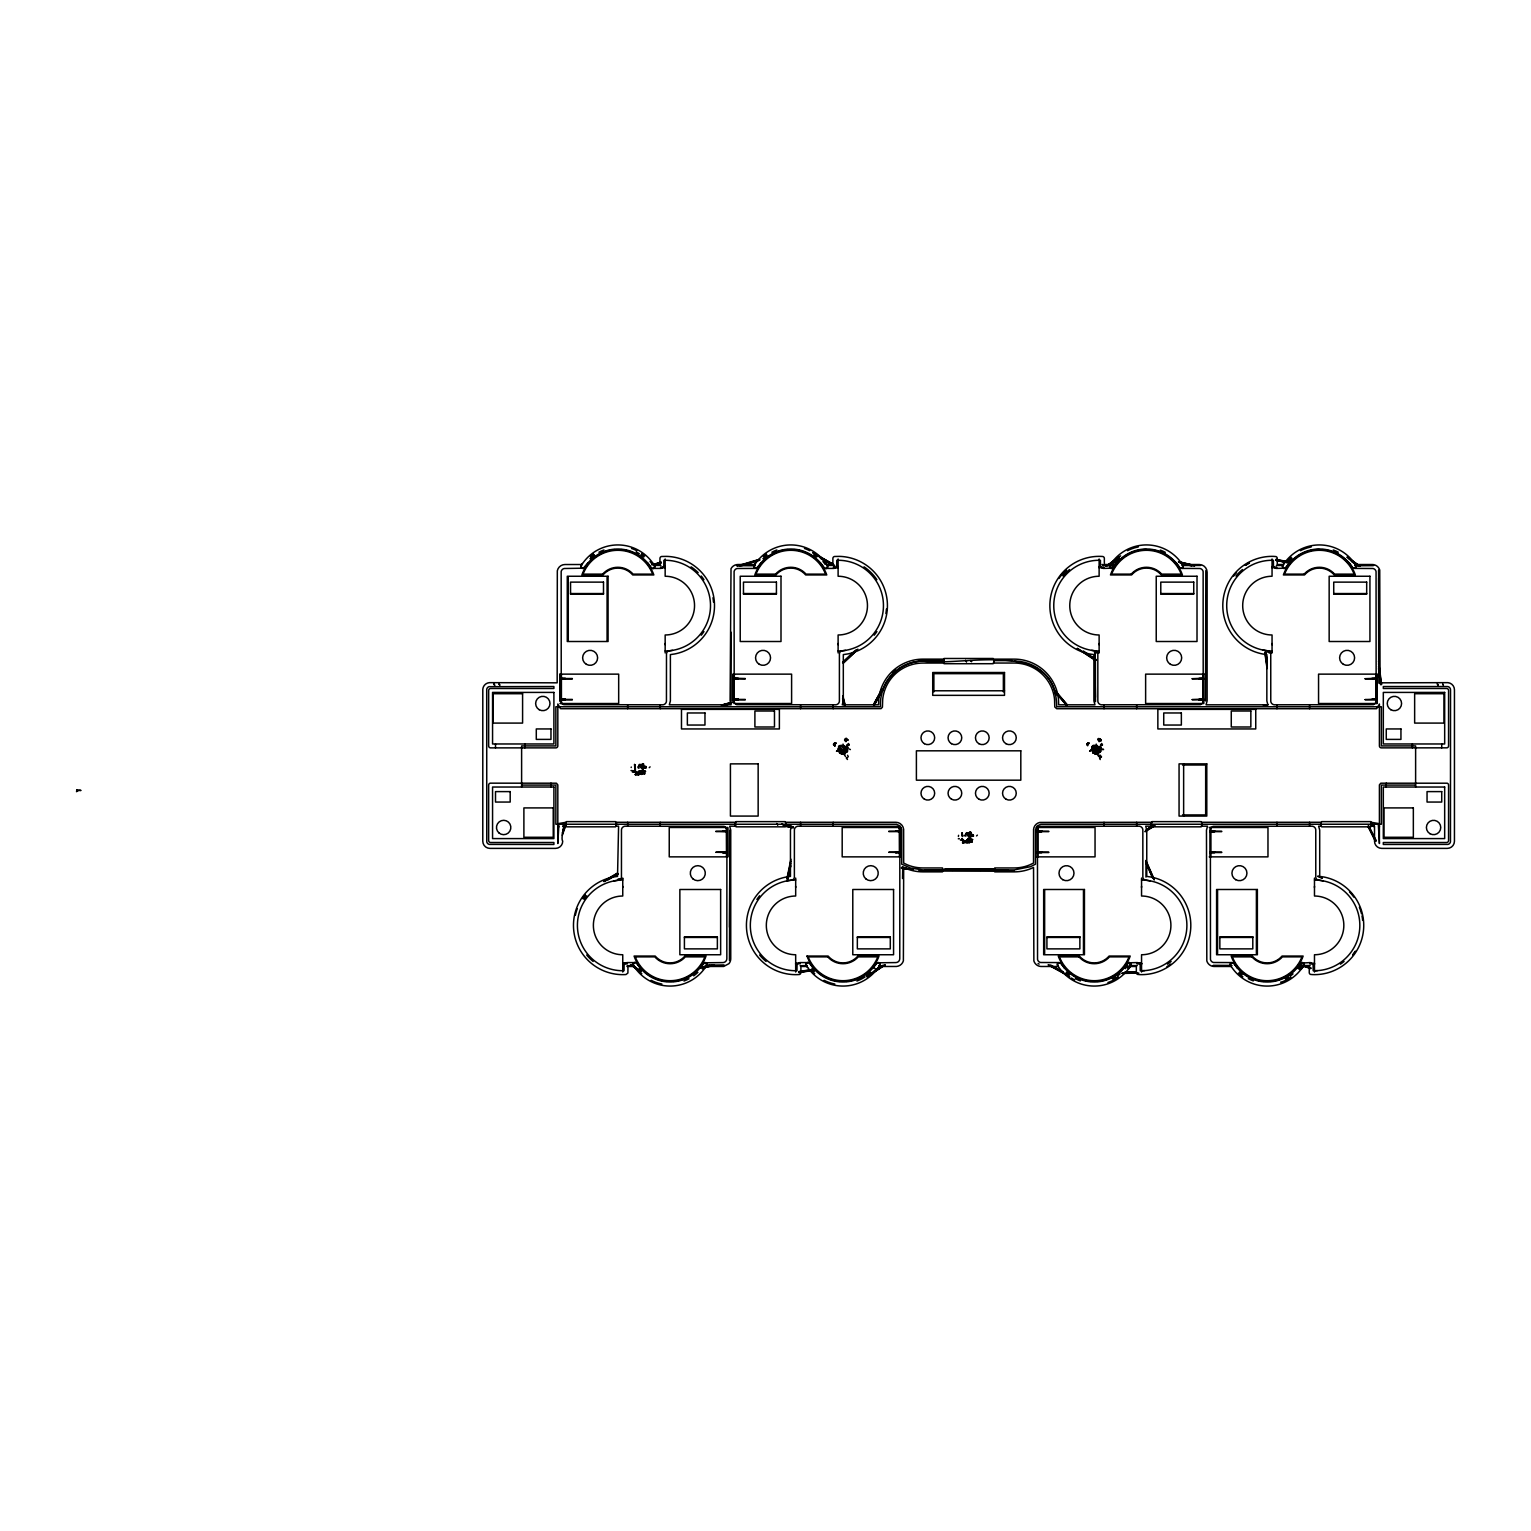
<?xml version="1.0" encoding="UTF-8"?>
<svg xmlns="http://www.w3.org/2000/svg" width="1531" height="1531" viewBox="0 0 1531 1531"><rect width="100%" height="100%" fill="white"/><g stroke="black" fill="none" stroke-linecap="round" stroke-linejoin="round"><path stroke-width="1.5" d="M641.011 767.548L643.058 767.586L643.231 765.94M729.521 927.25L729.943 830.051L729.445 960.435M731.053 632.207L731.129 700.949M833.534 744.085L836.041 743.3L833.706 744.908M840.73 746.65C837.821 744.564 845.782 745.138 846.72 748.831M846.184 739.052C844.921 737.062 849.093 742.133 847.676 739.798M1094.301 745.482L1095.737 745.712L1093.077 745.463L1093.096 746.477L1096.005 745.559L1094.608 745.674M1100.808 741.081L1101.095 740.066M641.719 765.768C643.116 761.96 642.369 769.5 643.116 763.625M970.424 831.869C966.329 837.629 971.534 834.07 969.735 832.099M1094.531 752.276C1097.153 756.716 1089.44 749.712 1091.852 748.716M634.714 772.102C632.284 770.782 633.834 772.677 634.312 770.897M644.36 766.782L641.967 765.711L642.14 764.333M842.548 752.18L841.954 749.884M970.979 832.252C972.07 837.935 968.396 833.342 971.324 833.4M1096.292 754.4L1096.407 753.233M846.662 740.468L847.887 739.779M1086.933 744.372C1091.986 740.468 1084.082 746.975 1087.948 742.975M1101.076 739.779L1099.87 740.468M635.25 774.629L639.078 774.303M840.997 750.267L839.62 752.812L839.466 748.525M963.267 842.643L967.879 842.414L969.046 839.887L968.721 841.495M1094.34 751.051L1094.148 750.018M833.936 744.755C834.414 743.492 836.366 741.636 833.917 745.042M1087.106 745.176L1087.89 744.985M1088.713 742.86L1086.876 744.143M1096.598 748.755L1100.081 749.329M738.248 678.271L733.54 678.233L738.191 679.19M738.229 699.112L733.54 699.112L738.191 700.069M841.725 750.075C840.289 753.577 841.725 745.999 841.438 750.305M900.247 831.888L895.597 831.046M895.654 852.69L900.247 851.81L895.597 851.925M960.262 839.83L961.085 840.366M1094.359 753.386L1095.067 754.056M639.805 773.136L635.48 771.835L635.154 764.792M840.844 745.693C838.873 746.764 837.955 749.75 839.734 745.52M845.476 751.874L845.935 751.568M1094.014 747.76C1090.971 750.496 1091.297 746.42 1093.67 746.707M971.573 836.366L971.496 834.873M642.676 766.132L643.154 765.844M644.187 768.332C643.747 765.213 644.494 769.921 645.259 766.993M646.273 766.801L644.953 766.744M972.453 834.51C974.596 835.62 970.865 837.821 971.994 834.797M642.58 767.777C645.106 766.572 641.298 764.486 643.384 764.524M645.259 768.275C646.063 765.213 644.8 769.404 646.005 766.457M902.544 878.545L902.792 866.757M971.917 836.309L973.352 834.739M634.867 770.265L634.58 764.409M641.91 764.467C640.953 765.27 638.121 765.806 641.776 764.754M842.394 753.75C838.816 750.458 843.332 755.874 842.701 753.405M962.291 836.385L962.31 832.749M970.29 832.998C968.759 834.969 966.731 830.682 965.602 834.969M1094.512 750.956C1091.526 753.75 1097.268 754.324 1094.933 750.075M638.944 768.16L639.231 767.797M643.805 771.739C646.101 768.792 642.637 776.906 644.417 770.878M845.342 753.845L843.198 753.233M968.3 836.041C968.874 829.477 974.099 835.294 968.319 835.792M644.092 772.122L644.398 774.035L643.384 770.859M841.706 753.482C840.844 755.95 840.041 747.319 840.653 752.008M847.045 750.649L844.404 746.152L846.509 747.281M1099.794 749.329C1091.852 741.31 1105.286 751.051 1095.564 746.65M842.892 753.156L842.261 751.319M844.098 751.223L845.016 753.08L844.346 751.491M962.521 836.347L962.1 833.055M971.094 833.438L969.965 833.955L970.807 833.036M971.152 832.902L970.176 834.165L968.932 832.577M1097.918 753.195L1096.598 749.96M645.546 771.299L643.709 772.026L644.226 771.069M847.217 748.295L847.772 746.937M970.711 838.854C971.553 846.299 971.917 834.835 972.089 842.05C969.755 836.194 972.893 846.031 964.281 841.285M1100.425 748.295L1100.98 746.937M839.16 746.248L838.548 748.161L839.715 746.65M1087.163 743.951L1089.23 743.3L1088.292 743.741M1092.904 746.209L1091.89 748.238M1092.617 745.941L1092.12 747.779L1092.349 746.248M847.083 740.066L846.471 739.033M1094.225 749.769C1095.143 747.032 1095.277 753.635 1098.55 753.845M1099.392 739.052C1100.138 739.473 1101.095 739.32 1099.469 740.296M841.017 751.013L840.481 750.171L842.05 752.276M1094.837 750.898L1093.612 751.53L1093.23 750.037M643.403 770.591C640.532 778.801 643.326 770.284 643.326 772.887M644.723 773.94L643.709 772.485L644.283 773.959M840.806 747.76L838.682 748.353L839.352 749.558M1093 748.468L1093.077 750.324M642.369 767.816L643.594 765.596M644.704 766.342C644.111 767.299 646.178 767.739 645.278 767.873M847.619 751.3L847.428 746.879L847.81 748.716M973.448 836.156L969.085 833.017M642.312 764.486C639.48 767.988 642.159 765.117 639.059 766.151M643.671 763.988L643.231 765.309M968.396 834.433L967.611 832.711L969.659 834.854M638.216 767.471L638.102 767.873M643.364 773.48L644.532 773.021M837.955 748.41L839.581 752.946M965.506 836.098L966.004 836.041M970.29 842.184L970.826 840.921M966.386 842.548L963.65 841.706M641.661 774.342L645.489 771.337L643.843 771.471M644.666 767.031L645.565 766.323M843.198 753.616L842.509 749.807M1093.517 753.003L1093.191 752.908M1099.162 566.527L1099.086 567.714L1103.755 567.216M1099.086 644.704L1099.162 643.537M1136.921 963.784L1141.571 963.286L1141.514 964.473M1141.514 887.463L1141.571 886.296M1272.089 566.527L1272.031 567.714L1276.682 567.216M1272.031 644.704L1272.089 643.537M1309.847 963.784L1314.497 963.401L1314.44 964.473M1314.44 887.463L1314.517 886.296M833.457 744.659L835.505 742.86M1099.832 752.391L1101 750.802L1100.272 747.013M644.551 773.729L643.862 772.734L644.36 773.997M753.845 566.738L754.668 564.518L753.845 566.738L756.027 568.594L759.223 565.341A38.658 38.658 0 0 1 820.31 562.719L823.716 567.102A3.273 3.273 0 0 0 826.434 568.422L833.763 568.422A3.253 3.253 0 0 0 836.711 565.896L836.787 560.289A45.337 45.337 0 0 1 883.444 604.956A45.337 45.337 0 0 1 838.108 650.962M971.496 841.725L970.443 838.969M845.935 752.295L846.624 751.377M1101.248 748.621L1100.636 746.879L1100.387 747.932M1099.813 751.377L1099.66 751.702M639.25 764.945L642.082 764.907L642.58 766.093M843.275 752.161L843.658 752.908M633.375 772.122L633.585 770.82L634.619 771.739M639.269 772.141L640.226 770.782M968.109 838.701L967.305 840.021L968.338 838.165M1092.502 747.932L1091.947 746.803L1093.038 747.09M1093.555 745.501L1093.593 746.956M971.687 842.261C970.214 840.347 974.692 838.72 970.769 839.581M846.26 740.296L844.844 738.975L847.102 739.913M1098.703 739.243L1099.698 739.779M643.498 765.806L642.006 767.663L640.417 764.83M643.824 766.132L644.876 767.375M840.94 752.927L841.82 753.864L840.825 753.348M969.41 835.677L971.152 834.931L969.027 835.467M973.065 834.739L970.577 834.414L972.797 834.988M969.544 833.897L969.621 832.462M1093.555 752.659L1093.574 750.822L1094.167 752.984M641.183 765.577L639.192 765.978M966.061 834.108L967.841 833.802L966.807 834.778M970.673 833.61L969.621 832.73M842.586 746.267L844.882 746.343L846.279 748.64L844.519 746.554L842.911 747.281L844.71 746.956M634.848 772.16C638.14 777.346 642.599 772.313 642.809 770.284M841.973 746.975C845.361 744.2 837.668 746.592 839.792 748.468M972.759 835.103L972.223 836.328L973.582 835.773M631.002 770.552L632.494 770.686L632.38 772.064M633.298 771.165L633.738 771.873M834.108 744.372L833.993 743.53M971.573 839.447L971.209 840.481L972.797 839.562M1097.65 753.367C1095.086 750.401 1099.507 755.261 1096.732 753.501M968.855 832.826L969.046 833.744M640.302 770.935L639.958 771.968M965.276 841.227L966.386 841.686L961.545 839.83M837.706 750.267L836.481 751.281L838.318 750.305M1092.522 746.209L1092.33 748.659M839.849 747.09L838.663 746.898L839.62 746.19L839.332 747.97M846.088 738.172L846.949 738.861M1092.828 748.41L1091.89 746.592L1092.101 748.391M1230.388 963.65L1233.565 962.808L1235.594 965.659A38.658 38.658 0 0 0 1300.202 963.42A2.124 2.124 0 0 1 1304.048 965.085L1303.283 966.482L1303.723 963.305L1301.541 962.808L1296.776 968.453M839.543 745.788L840.615 746.324M1092.847 745.654L1093.938 746.65M1415.62 787.03L1415.62 745.922L1381.364 745.922L1381.364 706.767L1056.715 706.767C1056.16 637.662 963.516 666.923 922.925 661.086C899.003 661.296 878.851 682.788 880.516 706.767L555.868 706.767L555.868 745.922L521.612 745.922L521.612 787.03M971.63 841.973L971.343 840.634L970.52 841.323M643.077 765.117L642.35 763.95L642.848 764.964M971.974 836.079L971.573 835.103M642.522 770.935L642.235 770.17M1095.086 752.372L1095.584 753.75M645.967 768.026L645.029 767.93M847.275 751.798L846.031 750.783M1100.521 751.778L1100.617 751.396M1280.739 982.213L1280.72 982.385A41.375 41.375 0 0 0 1290.901 977.218M839.83 749.788L839.983 751.338M843.83 753.214L843.37 750.726M969.621 833.591L970.118 834.299M640.991 766.667L639.422 765.596L640.417 764.352M1098.052 738.975L1100.004 739.798M839.313 746.209L838.911 748.965L838.72 747.53M847.045 751.185L846.586 752.391M1092.464 747.032L1091.909 748.142L1093.096 747.664M847.198 744.774L848.997 744.277L847.141 745.195M966.52 834.299C966.195 831.544 969.716 834.72 968.109 833.208M1101.65 743.454L1100.368 745.367M845.992 752.582L846.854 751.415M844.002 748.315L845.074 747.76M1097.21 748.315L1099.258 748.468L1098.684 747.262M639.346 764.352L640.857 765.902L640.857 764.735M968.511 834.682C964.702 830.395 968.606 837.495 967.975 833.266M1094.531 749.826L1094.952 748.64M640.226 765.156L641.451 765.366M968.262 834.854L967.343 833.075L966.157 833.668M1099.201 756.027L1099.947 757.826L1101 757.309M834.931 742.975L835.983 743.243L834.299 743.243M631.174 767.49L631.27 767.05M958.578 835.314L958.387 836.462M967.917 834.529L966.654 832.615L966.252 833.515M1200.61 565.456L1181.855 565.513M638.389 774.246L635.193 774.571L637.7 773.959M641.642 767.816L643.058 766.055M962.521 840.251C961.774 841.878 966.75 842.567 962.559 842.892M1098.493 753.29L1097.172 752.735M966.578 840.404L967.86 839.103M642.369 770.897L642.408 770.093M833.61 744.353L835.773 743.09M971.266 835.275L972.013 835.945M640.991 767.777C642.637 766.055 637.298 766.457 640.092 765.653M962.253 840.538L968.893 842.548L971.821 841.208M1087.527 744.085L1086.991 744.123M968.932 841.189L968.645 842.165L970.367 841.973M786.877 878.832L790.934 859.197M787.145 878.985L790.915 861.245M787.508 879.043L790.8 863.484M787.814 879.043L790.608 865.8M787.948 878.928L790.704 865.934M638.044 774.533L639.709 774.38M843.294 751.912L843.868 754.419M969.372 842.739L971.687 841.38M634.733 766.342L634.81 765.194M962.234 834.835L962.119 833.457M639.192 772.964C633.738 773.078 639.039 772.428 637.413 772.657M845.131 751.893L844.825 751.185M962.348 840.538C966.367 840.653 966.922 841.916 964.473 841.323M1097.229 751.415L1098.435 751.549M645.489 768.294L645.929 766.801M643.46 772.906L643.116 770.705M841.017 749.769L841.361 748.812M1094.646 750.305L1094.856 748.927M642.35 766.399L641.719 767.222M840.959 750.994L840.5 752.965L842.069 753.118M969.716 839.677L968.798 840.653M972.166 834.625L972.415 835.448M847.485 759.51L846.375 758.189M962.501 842.701L963.592 842.28M1087.661 745.808L1087.469 744.755M635.499 774.533L637.547 774.227L635.652 774.227M840.94 749.233L839.466 750.152M964.396 842.031L967.305 842.567M970.597 837.113L970.405 837.84M641.412 773.232L641.546 770.916M846.375 740.736L846.49 739.779M970.042 833.438L970.405 833.515M970.443 837.974L970.214 836.596M1099.928 748.831L1099.545 747.032L1096.062 746.707M641.259 772.638L641.489 770.763M839.696 752.372L840.615 750.439M1092.904 752.372L1093.057 752.735M845.437 750.668L845.093 750.094M1093.766 752.41L1093.823 752.831M967.152 842.567L965.87 841.093M638.446 766.419L639.269 765.175M838.529 746.707L840.098 745.712M1093.096 746.477L1094.091 746.095M844.519 740.028L845.418 741.042L844.844 739.894M1097.976 740.047L1098.301 740.334M1102.492 744.985L1101.325 745.061L1102.167 744.277M1099.583 758.189L1100.215 759.567M966.999 833.649L968.568 834.031M638.714 774.916L635.805 774.15M840.404 751.032L841.399 750.936L840.27 751.51M847.6 744.908L849.207 744.698L847.255 745.253M1100.636 745.272L1102.416 744.602L1101.325 745.061M647.46 562.547L650.79 567.102A3.273 3.273 0 0 0 653.507 568.422L654.809 566.547L653.967 564.518L661.105 562.279M640.456 968.453L637.126 963.898A3.273 3.273 0 0 0 634.408 962.578L633.107 964.453L633.949 966.482M826.434 568.422L827.754 566.547L826.893 564.518M813.382 968.453L810.052 963.898A3.273 3.273 0 0 0 807.354 962.578L806.033 964.453L806.875 966.482M1100.157 738.861L1098.493 738.478M1176.057 562.566L1179.368 567.102A3.273 3.273 0 0 0 1182.085 568.422L1183.386 566.547L1182.544 564.518L1199.271 564.518A7.827 7.827 0 0 1 1207.136 572.23L1207.117 700.873L1206.064 704.815L1267.898 704.815L1266.845 700.93L1266.845 654.598L1262.443 653.948A49.26 49.26 0 0 1 1223.116 599.999A49.26 49.26 0 0 1 1273.62 556.385L1275.955 556.576A1.952 1.952 0 0 1 1277.275 558.356L1277.275 564.518L1283.456 564.518A42.734 42.734 0 0 1 1355.873 565.437M1064.619 968.434L1061.289 963.898A3.273 3.273 0 0 0 1058.591 962.578L1057.27 964.453L1058.112 966.482M1348.983 562.566L1352.313 567.102A3.273 3.273 0 0 0 1355.012 568.422L1356.332 566.547L1355.49 564.518M1237.546 968.434L1234.235 963.898A3.273 3.273 0 0 0 1231.517 962.578L1230.197 964.453L1231.058 966.482M843.83 746.401C841.591 746.056 846.031 745.578 842.911 747.396M848.92 744.449L848.117 745.061L849.073 744.621M643.594 766.419L642.216 767.031M842.796 753.864L841.916 752.525M841.476 746.037C842.012 744.602 840.806 746.63 842.05 745.501M1099.909 747.932L1094.99 746.018M640.704 765.653L640.8 766.208M839.486 746.65L840.194 745.52M968.472 833.763L967.975 834.299M562.834 830.701L564.518 826.108M562.298 833.036L564.824 826.128M562.643 833.17L565.169 826.262M562.298 835.275L565.417 826.434M1090.971 750.19L1089.632 751.223M639.46 772.925L639.25 772.677M1098.799 740.487L1099.124 741.731M845.686 739.951L845.227 739.569M1099.373 752.582L1098.55 752.219M654.426 567.695L654.675 565.724M633.509 963.305L633.241 965.276M827.352 567.695L827.601 565.724M848.442 743.454L847.428 745.272M806.435 963.305L806.167 965.276M1183.004 567.695L1183.252 565.724M1057.672 963.305L1057.404 965.276M1355.93 567.695L1356.198 565.724M1230.599 963.305L1230.331 965.276M1093.689 751.147L1093.804 750.917M644.685 773.021L643.996 772.791M1095.182 746.975L1095.737 745.808M835.237 743.377L834.223 743.855M644.073 771.28L644.57 771.337M834.72 745.98L834.548 744.908L834.931 746.19M1098.244 739.071L1099.277 740.793M1096.483 746.707L1097.249 746.114M1089.823 750.975L1090.914 750.267M844.346 752.965L844.595 752.735M1098.359 747.166L1097.899 746.592M642.963 766.457L642.484 766.457M641.125 771.241L639.69 771.069M641.623 772.753L639.365 774.322M642.771 767.165L643.518 767.586M1092.177 748.429L1092.751 748.104M839.371 747.415L838.873 748.87M835.065 745.463L834.261 744.755M839.715 752.697L840.959 753.482M840.136 747.549L839.218 748.487M1093.345 747.549L1091.909 747.932M873.531 704.509L882.277 688.663M873.569 704.681L882.449 688.586M873.78 704.892L882.755 688.663M874.105 705.064L880.88 692.797M874.412 705.14L881.091 693.007M1098.435 750.822L1097.689 749.463M844.27 754.4L843.734 753.424M1096.751 754.094L1096.1 753.156M839.581 747.932L838.911 747.989M849.322 749.003L850.375 749.597M1101.019 740.545L1100.598 739.205L1100.693 740.66M640.934 767.414L640.513 766.993M845.916 741.731L846.184 740.143M634.178 965.544L627.174 965.755M807.105 965.544L800.101 965.755M1092.349 747.97L1091.947 748.697M653.737 565.456L660.894 565.398M826.663 565.456L833.84 565.398M581.11 565.532L582.412 563.485M755.357 563.485L753.826 566.547L755.147 568.422L757.634 567.35L761.175 562.566M705.504 967.515L706.805 965.468M878.43 967.515L879.732 965.468M1109.688 565.532L1111.85 562.279M1095.411 746.65L1096.923 746.535M1282.634 565.532L1284.777 562.279M1128.825 968.721L1130.969 965.468M1301.752 968.721L1303.895 965.468M641.623 774.475L643.116 773.289L639.537 773.959M970.118 842.05L969.085 842.414M844.825 752.18L843.753 750.286M588.248 562.566L583.483 568.192L564.231 568.499A3.904 3.904 0 0 0 561.169 571.58L561.245 702.04A3.904 3.904 0 0 0 563.867 704.643L662.942 704.796A3.904 3.904 0 0 0 666.444 701.275L666.483 654.024A3.273 3.273 0 0 1 668.741 650.905L672.549 650.369M699.667 968.434L704.432 962.808L722.881 962.578A3.923 3.923 0 0 0 726.842 958.617L726.919 827.486M1116.826 562.547L1112.061 568.192L1103.468 568.422A3.253 3.253 0 0 1 1100.483 565.705L1100.425 560.289A45.356 45.356 0 0 0 1053.768 604.975A45.356 45.356 0 0 0 1099.124 650.981M872.613 968.434L877.359 962.808L895.807 962.578A3.923 3.923 0 0 0 899.769 958.617L899.845 827.486M1289.772 562.547L1284.987 568.192L1276.624 568.422A3.273 3.273 0 0 1 1273.467 566.011L1273.371 560.289A45.356 45.356 0 0 0 1226.714 604.975A45.356 45.356 0 0 0 1272.05 650.981M1123.831 968.453L1128.615 962.808L1137.208 962.578A3.253 3.253 0 0 1 1140.193 965.295L1140.231 970.711L1144.518 970.635M1088.675 743.147L1087.68 743.013M1205.758 595.636L1205.758 679.132M1183.214 567.35L1180.037 568.192L1178.009 565.341A38.658 38.658 0 0 0 1113.401 567.58A2.124 2.124 0 0 1 1109.497 566.738L1110.319 564.518L1109.497 566.738L1110.798 568.422M1356.141 567.35L1352.964 568.192L1350.935 565.341A38.658 38.658 0 0 0 1286.327 567.58A2.124 2.124 0 0 1 1282.423 566.738L1283.246 564.518L1282.423 566.738L1283.724 568.422M1057.462 963.65L1060.639 962.808L1062.667 965.659A38.658 38.658 0 0 0 1127.275 963.42A2.124 2.124 0 0 1 1131.122 965.085L1130.337 966.482L1130.51 962.98M843.007 752.601L841.514 753.558M964.013 835.907L965.028 835.084M638.638 766.265L638.083 766.878M1098.933 749.807L1099.488 749.214M843.064 753.711L844.366 754.094M1092.675 749.08L1092.79 752.946M843.734 747.836L844.04 746.745M1096.368 747.702L1097.765 746.917L1095.698 747.511M928.973 660.607L942.962 660.607M1012.259 660.607L993.734 660.607M1008.393 870.488L924.724 870.393M643.498 764.773L641.891 765.022M842.567 662.387L854.183 651.364M843.026 662.349L856.078 649.967M843.275 662.617L856.327 650.216M843.217 663.076L857.896 649.144M843.39 663.057L856.441 650.675M972.051 835.62L972.797 835.16M1114.587 979.974L1118.051 976.778M636.437 772.447L638.523 772.447M841.189 751.951L842.452 752.735M848.825 744.678L847.638 744.698M1105.975 566.145L1120.654 555.868M1106.415 566.202L1119.065 557.341M1108.1 565.456L1117.458 558.911M1110.3 564.422L1113.917 561.877M1097.019 746.86L1096.1 747.396L1097.918 746.937M874.335 970.788L882.488 965.391M872.766 972.166L882.717 965.583M870.967 973.793L884.574 964.798M867.101 976.701L884.995 964.855M867.063 976.855L884.956 965.028M636.322 773.461L637.566 773.978M964.53 842.299L963.745 842.394M1096.674 746.86L1096.1 747.76M637.642 772.849L634.944 772.332M843.906 746.229L844.557 747.147M1146.413 829.611L1152.173 826.089M1146.298 829.821L1152.403 826.07M1146.355 830.127L1154.01 825.42M1145.188 831.276L1154.757 825.4M1145.111 831.792L1154.814 825.707M603.654 881.186L617.414 873.11M603.731 881.492L617.644 873.321M604.286 881.588L617.816 873.646M617.912 873.933L608.018 879.732L617.854 874.105M847.389 757.558L846.432 757.692M641.374 772.543L638.81 773.04M843.887 747.434L845.246 747.051L846.586 749.329M967.879 833.63L966.367 833.304L967.133 832.73M650.082 766.859L649.24 767.663M639.403 771.624L638.542 771.126M958.31 838.816L959.286 838.586M651.9 564.958L660.933 562.03M654.139 565.016L661.22 562.623M654.311 565.264L661.239 562.93M627.04 966.52L631.805 964.932M636.934 772.791L635.595 772.504L637.164 773.059M737.157 565.934L759.433 559.313M739.301 565.705L759.587 559.561M739.779 565.953L759.682 559.925M741.77 565.647L759.701 560.212M968.434 839.505L967.267 840.232M1099.717 749.52L1100.253 750.649M977.39 835.122L976.548 835.926M721.579 705.045L730.076 702.748M721.426 705.217L732.067 702.327M723.531 704.949L732.029 702.652M723.627 705.293L730 703.571M725.924 704.968L730.383 703.896M1098.493 747.128L1097.306 747.415M705.006 966.463L709.58 965.353M702.614 967.152L709.733 965.429M702.614 967.458L712.164 965.142M702.71 967.803L714.154 965.047M702.844 968.07L714.537 965.257M635.25 772.294L635.595 772.504M963.707 840.251L962.004 840.06M613.912 880.899L619.309 880.038A3.273 3.273 0 0 0 621.452 876.976L621.471 829.725A3.904 3.904 0 0 1 624.973 826.204L724.048 826.357A3.923 3.923 0 0 1 726.842 830.146M786.838 880.899L792.235 880.038A3.273 3.273 0 0 0 794.378 876.976L794.398 829.725A3.904 3.904 0 0 1 797.9 826.204L896.994 826.357A3.923 3.923 0 0 1 899.769 830.146M798.971 971.515L810.014 969.831M799.125 971.783L810.167 970.118M799.125 972.453L810.224 970.463M798.971 972.587L810.014 970.903M963.286 841.055L964.855 841.093M845.495 650.369L841.667 650.905A3.273 3.273 0 0 0 839.409 654.024L839.39 701.275A3.904 3.904 0 0 1 835.869 704.796L736.794 704.643A3.904 3.904 0 0 1 734.191 702.04L734.095 571.58A3.904 3.904 0 0 1 737.157 568.499L755.147 568.422A2.105 2.105 0 0 1 753.903 565.915M639.767 773.078L638.886 773.117M843.734 749.386L844.729 750.841M1095.545 701.542L1094.684 653.909M1263.324 705.045L1268.185 704.681M966.061 841.285L968.912 840.806M637.221 774.035L638.044 774.38M660.569 567.58L665.181 567.293M833.496 567.58L838.127 567.599L838.069 566.527M838.127 567.714L833.476 567.216M622.792 964.473L622.715 963.286L627.366 963.784M622.715 963.401L627.327 963.133M622.734 963.707L627.346 963.42M800.311 963.784L795.642 963.286L795.718 964.473M795.68 963.707L800.254 963.133M966.31 841.304L966.386 841.686M1378.57 570.03L1378.876 683.19M1205.835 570.565L1205.529 700.93M1199.041 678.348L1203.691 678.233L1192.151 678.692M1371.967 678.348L1376.618 678.233L1365.078 678.692M1199.041 699.227L1203.691 699.112L1192.151 699.59M1371.967 699.227L1376.618 699.112L1365.078 699.59M722.67 831.046L727.321 830.931L715.781 831.41M722.67 851.925L727.321 851.81L715.781 852.289L727.321 852.48L722.728 852.69M1124.577 972.319L1136.289 972.07M1124.768 972.434L1136.48 972.166M1124.883 972.721L1136.595 972.472M1121.974 973.142L1136.595 972.836M1122.089 973.448L1138.834 973.065M1317.445 970.635L1313.177 970.711L1313.12 965.295A3.253 3.253 0 0 0 1310.134 962.578L1303.455 962.98M967.822 835.677L968.262 835.677M1182.946 565.437A42.734 42.734 0 0 0 1110.511 564.518L1104.349 564.518L1104.349 558.337A1.952 1.952 0 0 0 1103.028 556.576L1102.339 556.461A49.26 49.26 0 0 0 1050.285 599.195A49.26 49.26 0 0 0 1089.498 653.948L1093.899 654.598L1093.899 700.93L1094.971 704.815L1058.667 704.815L1058.457 699.246A44.38 44.38 0 0 0 1014.288 659.134L993.581 659.134A4.229 4.229 0 0 1 993.581 663.038L1014.249 663.038A40.476 40.476 0 0 1 1054.572 699.533L1054.763 706.958L1056.715 708.719L1376.656 708.719L1379.412 704.011L1379.412 745.922A1.952 1.952 0 0 0 1381.364 747.874L1447.006 747.836A1.952 1.952 0 0 0 1448.575 745.922L1448.575 690.462A1.952 1.952 0 0 0 1446.623 688.491L1383.316 688.491L1383.316 686.539L1447.216 686.539A3.273 3.273 0 0 1 1450.527 689.849L1450.469 841.839A3.253 3.253 0 0 1 1447.905 844.404L1383.316 844.461L1383.316 842.509L1446.623 842.509A1.952 1.952 0 0 0 1448.575 840.538L1448.575 785.078A1.952 1.952 0 0 0 1447.197 783.202L1380.79 783.202L1379.412 784.886L1379.412 843.524L1378.283 823.487L1371.202 822.281A4.229 4.229 0 0 1 1371.202 826.185L1374.513 826.185L1374.513 841.189A7.177 7.177 0 0 0 1381.689 848.385L1447.273 848.385A7.177 7.177 0 0 0 1454.45 841.304L1454.45 689.811A7.177 7.177 0 0 0 1447.886 682.654L1380.063 682.826L1379.737 570.106A7.866 7.866 0 0 0 1376.541 565.819A7.827 7.827 0 0 0 1372.216 564.518L1355.299 564.518M888.707 831.41L900.247 831.237M900.247 852.116L888.707 852.289L900.247 852.48M653.507 568.422L660.818 568.422A3.253 3.253 0 0 0 663.784 565.896L663.861 560.289A45.337 45.337 0 0 1 710.499 604.956A45.337 45.337 0 0 1 665.162 650.962M562.719 826.185L566.03 826.185A4.229 4.229 0 0 1 566.03 822.281L558.949 823.487L557.82 843.524L557.82 784.886L556.423 783.202L490.226 783.164A1.952 1.952 0 0 0 488.657 785.078L488.657 840.538A1.952 1.952 0 0 0 490.609 842.509L553.897 842.509L553.897 844.461L489.308 844.404A3.253 3.253 0 0 1 486.762 841.839L486.705 689.486A3.253 3.253 0 0 1 489.001 686.673L553.897 686.539L553.897 688.491L490.609 688.491A1.952 1.952 0 0 0 488.657 690.462L488.657 745.922A1.952 1.952 0 0 0 490.418 747.874L555.868 747.874A1.952 1.952 0 0 0 557.82 745.922L557.82 704.011L560.557 708.719L881.091 708.642L882.43 707.15L882.679 699.533A40.476 40.476 0 0 1 922.982 663.057L943.651 663.038A4.229 4.229 0 0 1 943.651 659.134L922.829 659.134A44.38 44.38 0 0 0 878.756 699.246L878.564 704.815L842.261 704.815L843.313 700.93L843.313 654.598L847.715 653.948A49.26 49.26 0 0 0 839.696 556.385L834.606 556.48A1.952 1.952 0 0 0 832.883 558.337L832.883 564.518L826.702 564.518A42.734 42.734 0 0 0 754.86 564.518L737.904 564.518A7.846 7.846 0 0 0 731.014 568.671L730.096 700.873L731.148 704.815L669.334 704.815L670.387 700.93L670.387 654.598L674.788 653.948A49.26 49.26 0 0 0 666.77 556.385L661.679 556.48A1.952 1.952 0 0 0 659.957 558.337L659.957 564.518L653.775 564.518A42.734 42.734 0 0 0 581.933 564.518L564.958 564.518A7.827 7.827 0 0 0 557.322 570.776L557.169 682.826L489.346 682.654A7.177 7.177 0 0 0 482.801 689.199L482.782 841.189A7.177 7.177 0 0 0 489.863 848.385L555.542 848.385A7.196 7.196 0 0 0 562.719 841.189C560.269 838.05 565.59 823.2 562.815 826.415M634.408 962.578L627.098 962.578A3.253 3.253 0 0 0 624.093 965.295L624.055 970.711A45.337 45.337 0 0 1 577.417 926.044A45.337 45.337 0 0 1 622.753 880.057M807.354 962.578L800.024 962.578A3.253 3.253 0 0 0 797.039 965.295L796.981 970.711L795.68 970.731A45.356 45.356 0 0 1 750.324 925.375A45.356 45.356 0 0 1 795.68 880.019M570.546 593.55L603.501 593.55M743.473 593.55L776.428 593.55M1160.785 593.55L1193.74 593.55M1333.731 593.55L1366.685 593.55M560.097 674.138L560.097 701.255L559.944 674.138L618.677 674.138L618.677 703.514L559.944 703.514M1204.361 674.138L1145.628 674.138L1145.628 703.514L1202.007 703.514M560.614 678.52L572.383 678.52M733.54 678.233L745.31 678.52M932.723 690.787L1004.508 690.787M572.383 699.418L560.614 699.418L565.283 699.112M733.54 699.418L745.31 699.418M733.942 703.514L734.344 674.138M735.224 703.514L791.604 703.514L791.604 674.138L732.871 674.138L733.024 701.255M1374.934 703.514L1318.555 703.514L1318.555 674.138L1377.288 674.138L1377.135 703.514M1091.737 650.369L1095.545 650.905A3.273 3.273 0 0 1 1097.823 654.024L1097.842 701.275A3.904 3.904 0 0 0 1101.344 704.796L1200.438 704.643A3.923 3.923 0 0 0 1203.213 700.854L1203.136 571.58A3.904 3.904 0 0 0 1200.055 568.499L1182.085 568.422M1263.209 650.101L1268.606 650.962A3.273 3.273 0 0 1 1270.749 654.024L1270.768 701.275A3.904 3.904 0 0 0 1274.29 704.796L1373.364 704.643A3.923 3.923 0 0 0 1376.139 700.854L1376.063 571.58A3.904 3.904 0 0 0 1372.982 568.499L1355.012 568.422M1182.525 765.002L1205.663 765.002L1205.663 814.932L1182.525 814.932M521.612 785.078L555.868 785.078L555.868 824.233L896.458 824.271L899.979 825.936L901.682 829.496L901.721 864.173L910.62 868.077L922.925 869.914L1014.288 869.914L1030.516 866.68L1035.492 864.173L1035.53 829.496L1037.253 825.936L1040.774 824.271L1381.364 824.233L1381.364 785.078L1415.62 785.078M1150.393 880.899L1144.997 880.038A3.273 3.273 0 0 1 1142.853 876.976L1142.834 829.725A3.904 3.904 0 0 0 1139.313 826.204L1040.238 826.357A3.923 3.923 0 0 0 1037.463 830.146L1037.54 959.42A3.904 3.904 0 0 0 1040.602 962.501L1058.591 962.578M1323.32 880.899L1317.923 880.038A3.273 3.273 0 0 1 1315.78 876.976L1315.761 829.725A3.904 3.904 0 0 0 1312.239 826.204L1213.164 826.357A3.923 3.923 0 0 0 1210.389 830.146L1210.466 959.42A3.904 3.904 0 0 0 1213.547 962.501L1231.517 962.578M725.637 827.486L669.238 827.486L669.238 856.862L727.971 856.862L727.818 827.486M726.345 827.486L726.498 856.862M898.563 827.486L842.184 827.486L842.184 856.862L900.917 856.862L900.745 827.486M899.271 827.486L899.424 856.862M1036.315 827.486L1095.048 827.486L1095.048 856.862L1036.315 856.862M1209.241 827.486L1267.974 827.486L1267.974 856.862L1209.241 856.862M1041.673 830.931L1036.985 830.931L1041.692 830.969M1036.985 831.237L1048.754 831.237M1209.911 831.237L1221.7 831.237M1041.673 851.81L1036.985 851.81L1041.692 851.848M1036.985 852.116L1048.754 852.116M1209.911 852.116L1221.7 852.116M684.414 937.45L717.369 937.45M857.341 937.45L890.296 937.45M1046.917 937.45L1079.872 937.45M1219.843 937.45L1252.798 937.45M807.009 956.052L828.118 956.052A19.578 19.578 0 0 0 857.877 956.052L878.985 956.052A38.16 38.16 0 0 1 846.107 981.371M635.25 956.875L654.809 956.875A20.381 20.381 0 0 0 685.314 956.856L704.872 956.875A37.337 37.337 0 0 1 635.25 956.856M1058.304 966.482L1041.386 966.482A7.827 7.827 0 0 1 1037.042 965.181A7.866 7.866 0 0 1 1033.865 960.894L1033.54 867.426L1031.186 868.517A44.456 44.456 0 0 1 1014.288 871.866L994.71 871.866L994.71 867.962L1014.249 867.962A40.533 40.533 0 0 0 1029.77 864.881L1033.54 863.063L1033.578 829.304A7.827 7.827 0 0 1 1039.817 822.434L1151.656 822.281A4.229 4.229 0 0 0 1151.656 826.185L1145.705 826.185L1146.757 830.07L1146.757 876.402L1151.159 877.052A49.26 49.26 0 0 1 1190.486 931.02A49.26 49.26 0 0 1 1139.925 974.615L1137.648 974.424A1.952 1.952 0 0 1 1136.327 972.644L1136.327 966.482L1130.146 966.482A42.734 42.734 0 0 1 1057.73 965.563M1231.249 966.482L1214.313 966.482A7.827 7.827 0 0 1 1209.988 965.181A7.866 7.866 0 0 1 1206.811 960.894L1206.466 830.127L1207.538 826.185L1201.586 826.185A4.229 4.229 0 0 0 1201.586 822.281L1321.253 822.281A4.229 4.229 0 0 0 1321.253 826.185L1318.631 826.185L1319.703 830.07L1319.703 876.402L1324.104 877.052A49.26 49.26 0 0 1 1363.413 931.02A49.26 49.26 0 0 1 1312.852 974.615L1310.574 974.424A1.952 1.952 0 0 1 1309.254 972.644L1309.254 966.482L1303.092 966.482A42.734 42.734 0 0 1 1230.656 965.563M945.067 868.842L995.169 868.938M942.656 869.397L995.188 869.512M942.637 870.106L995.207 870.22M918.715 870.852L1014.345 871.043M565.245 679.19L560.614 678.884L572.326 678.96M565.245 700.069L560.614 699.763L572.326 699.858M1209.911 831.888L1214.561 831.888M1036.985 831.888L1041.635 831.888M1209.911 852.767L1214.561 852.786M1036.985 852.767L1041.635 852.786M733.54 678.884L745.253 678.96M560.595 678.233L565.322 678.271M733.54 699.112L738.248 699.15M733.54 699.763L745.253 699.858M560.595 699.112L565.322 699.15M1209.911 831.582L1221.642 831.677M1036.985 831.582L1048.697 831.677M1209.911 852.48L1221.642 852.556M1036.985 852.48L1048.697 852.556M1231.67 965.678L1213.011 965.544L1231.747 965.487M1365.135 678.788L1376.618 679.19M1192.209 678.788L1203.691 678.884L1199.098 679.113M1365.135 699.667L1376.618 700.069M1192.209 699.667L1203.691 699.763L1199.098 699.992M888.765 831.486L900.247 831.582M715.819 831.486L727.321 831.888M1099.985 755.032L1101.535 756.85M922.925 660.167L944.168 660.32M1310.115 965.525L1302.919 965.583M1199.079 679.075L1203.691 679.19M1199.079 699.973L1203.691 700.069M895.635 852.671L900.247 852.767M722.709 852.671L727.321 852.767M1276.414 565.475L1283.476 565.456M1103.392 565.398L1110.549 565.456M1137.284 965.602L1130.108 965.544M845.992 748.468L844.978 747.358M1272.05 567.293L1276.663 567.58M1099.124 567.293L1103.717 567.58M1309.866 963.42L1314.478 963.707M1136.959 963.133L1141.571 963.401M1136.94 963.42L1141.552 963.707M963.343 840.921L961.927 840.002M846.509 748.831L844.901 748.142M901.625 867.369L906.524 867.809M901.529 867.656L906.582 868.096M901.491 868.02L906.543 868.46M913.375 869.359L901.548 868.307L913.222 869.474M639.499 771.299L638.905 771.375M788.388 825.917L793.383 826.874M785.901 825.764L793.441 827.18M784.044 825.783L793.383 827.544M783.547 825.975L793.211 827.812M1098.588 747.913L1099.602 748.621M846.815 746.975L846.7 747.932M963.477 840.94L962.865 840.462M1276.089 559.313L1287.782 561.743M1275.916 559.581L1287.82 562.068M1275.859 559.944L1287.743 562.413M1275.897 560.25L1287.59 562.681L1276.031 560.384M879.56 963.305L878.775 962.635A2.105 2.105 0 0 1 879.923 964.262L879.1 966.482L896.496 966.463A7.827 7.827 0 0 0 903.386 960.817L903.673 867.426L906.046 868.517A44.456 44.456 0 0 0 922.925 871.866L942.503 871.866L942.503 867.962L922.982 867.962A40.533 40.533 0 0 1 907.443 864.881L903.673 863.063L903.634 829.304A7.846 7.846 0 0 0 895.826 822.281L785.575 822.281A4.229 4.229 0 0 1 785.575 826.185L791.508 826.185L790.455 830.07L790.455 876.402L786.054 877.052A49.26 49.26 0 0 0 746.86 931.901A49.26 49.26 0 0 0 799.067 974.539A1.971 1.971 0 0 0 800.904 972.663L800.904 966.482L807.067 966.482A42.734 42.734 0 0 0 878.909 966.482L879.942 964.262L878.641 962.578L876.593 962.808L874.565 965.659A38.658 38.658 0 0 1 813.459 968.281L809.555 962.942A2.124 2.124 0 0 0 806.225 963.65M1180.726 562.183L1194.486 565.494M1178.526 561.762L1194.563 565.628M1178.526 562.068L1194.582 565.934M1180.344 562.891L1191.807 565.628M1180.344 563.178L1191.826 565.934M845.456 749.712L844.136 749.061M965.391 841.304L966.75 841.495M844.021 748.927L845.724 749.807M1304.01 965.276L1310.727 967.649M1303.819 965.525L1310.536 967.898M1301.465 965.085L1310.861 968.396M1301.446 965.391L1310.689 968.645M1317.961 876.019L1322.152 877.952M1317.98 876.459L1322.095 878.239M1103.373 749.271L1101.65 749.386L1103.583 749.597M962.042 838.663L963.286 840.519M1050.802 965.142L1063.088 971.841M1050.438 965.391L1063.069 972.3M1048.563 964.779L1068.676 975.783M1048.142 964.894L1068.829 976.185M1097.095 749.003L1098.263 749.731M813.018 552.787L832.998 564.097M812.865 552.825L833.036 564.25M814.99 554.375L834.606 565.475M820.463 557.877L834.433 565.8M820.425 558.337L834.414 566.259M1098.99 748.123L1099.832 749.539M634.619 771.988L634.236 770.801M1083.489 651.153L1096.196 659.593M1083.087 651.383L1096.139 660.052M1077.346 648.359L1095.947 660.359M1077.403 648.532L1095.545 660.569M1347.146 557.131L1359.815 565.992M1347.184 557.284L1359.853 566.145M1348.888 558.834L1359.413 566.202M1350.495 560.403L1357.729 565.456M1351.873 561.724L1357.499 565.666M636.858 968.243L633.26 965.602L634.6 967.477M631.557 964.798L638.427 969.85M631.136 964.855L638.504 970.271M631.155 965.008L638.35 970.29M847.562 755.223L848.327 756.85M581.302 567.695L582.201 568.422A2.105 2.105 0 0 1 580.919 566.738L581.742 564.518L580.919 566.738L583.081 568.594L586.296 565.341A38.658 38.658 0 0 1 647.383 562.719L651.287 568.058A2.124 2.124 0 0 0 654.617 567.35M706.614 963.305L705.714 962.578A2.105 2.105 0 0 1 706.997 964.262L705.982 966.482A42.734 42.734 0 0 1 634.14 966.482L627.978 966.482L627.901 973.046L625.968 974.539A49.26 49.26 0 0 1 573.895 931.805A49.26 49.26 0 0 1 613.127 877.052L617.529 876.402L618.581 826.185L615.96 826.185A4.229 4.229 0 0 0 615.96 822.281L735.645 822.281A4.229 4.229 0 0 0 735.645 826.185L729.694 826.185L730.746 830.127L730.746 958.636A7.866 7.866 0 0 1 728.947 963.65L723.646 966.463L706.174 966.482L706.997 964.262L704.834 962.406L701.619 965.659A38.658 38.658 0 0 1 640.532 968.281L636.628 962.942A2.124 2.124 0 0 0 633.298 963.65M1097.842 751.338L1096.885 750.19M1096.349 751.434L1096.311 752.467M843.007 752.257L843.007 751.721M1095.411 752.046L1095.641 751.243M874.469 968.07L875.579 969.066M701.542 968.07L702.652 969.066M1097.076 749.712L1097.938 750.841M962.119 838.376L962.922 840.175M980.472 869.321L980.357 870.393M952.646 869.321L952.531 870.393M1096.119 748.716L1097.804 750.668M844.595 750.668L842.911 748.716M1095.392 660.186L1095.43 697.332M1094.55 752.008L1094.914 753.041M1097.516 754.668L1098.741 756.544M844.308 754.668L845.533 756.544M1055.012 690.404L1067.318 704.796M1055.031 690.883L1067.145 705.064M1057.481 694.289L1066.571 704.93M1057.328 694.557L1066.59 705.408M1095.698 752.104L1095.316 749.807M642.58 769.385L643.307 770.342L642.924 769.308M1096.387 750.228L1096.655 751.549M635.614 771.911L634.733 770.399M634.561 764.524L634.772 765.787M1098.665 748.047L1098.856 748.468M820.31 562.719L824.233 568.058A2.124 2.124 0 0 0 827.563 567.35M843.906 750.841L843.409 749.96M826.242 563.523L827.525 565.532M653.316 563.523L654.598 565.532M806.244 965.468L807.526 967.477M969.104 838.012L970.003 839.179L969.18 838.223M1099.354 750.86L1099.354 751.434M961.946 833.151L962.54 834.988M634.695 765.251L635.231 766.725M1368.81 825.975L1376.101 840.519M1368.503 826.013L1376.005 840.997M1368.178 826.185L1375.68 841.151M1367.948 826.396L1375.374 841.208M843.122 750.898L842.662 749.903M1095.871 751.051L1095.718 749.807M1095.258 753.52L1094.053 752.238M1146.087 860.843L1154.355 879.636M1145.781 860.881L1154.106 879.827M1145.628 861.436L1152.881 877.914M1146.126 863.293L1152.575 877.952M969.755 837.323L970.003 837.744M642.446 769.06L642.695 769.481M1096.215 744.104L1096.655 745.195M843.007 744.104L843.447 745.195M842.854 695.916L845.112 704.719M842.701 696.471L844.863 704.911M842.739 698.079L844.366 704.413M842.567 698.634L844.04 704.796M842.222 751.109L842.127 750.42M1265.85 652.359L1266.807 659.191M1265.754 652.493L1267.036 661.622M1265.467 652.608L1267.017 663.612M1265.046 652.263L1267.036 666.349M1264.778 652.378L1267.056 668.607M1378.551 661.411L1381.632 684.682M1378.551 663.669L1381.287 684.376M1378.551 666.463L1380.924 684.414M1378.532 668.435L1380.56 684.682M838.069 643.537L838.127 644.704M795.642 886.296L795.718 887.463M665.124 566.527L665.2 567.714L660.55 567.216M665.124 643.537L665.2 644.704M622.715 886.296L622.792 887.463M1145.953 860.384L1145.973 877.091M1094.895 653.833L1094.971 701.6M1441.724 743.97L1441.724 747.874M1412.367 743.97L1412.367 747.874M1386.263 783.126L1386.263 787.03M1378.685 578.182L1378.685 661.622M1376.713 674.138L1376.713 703.514M1376.216 674.138L1376.216 703.514M1375.814 674.138L1375.814 703.514M1314.478 878.067L1314.478 896.018A29.357 29.357 0 0 1 1343.835 925.375A29.357 29.357 0 0 1 1314.478 954.751L1314.478 972.032M1309.579 704.815L1309.579 708.719M1309.579 822.281L1309.579 826.185M1276.95 704.815L1276.95 708.719M1276.95 822.281L1276.95 826.185M1272.05 558.968L1272.05 576.249A29.357 29.357 0 0 0 1242.694 605.625A29.357 29.357 0 0 0 1272.05 634.982L1272.05 652.933A47.308 47.308 0 0 1 1268.969 652.838M1256.396 890.468L1256.396 953.775M1217.566 890.468L1217.566 953.775M1210.715 827.486L1210.715 856.862M1210.313 827.486L1210.313 856.862M1203.787 674.138L1203.787 703.514M1203.289 674.138L1203.289 703.514M1202.868 674.138L1202.868 703.514M1183.635 763.873L1183.635 816.08M1141.552 878.067L1141.552 896.018A29.357 29.357 0 0 1 1170.909 925.375A29.357 29.357 0 0 1 1141.552 954.751L1141.552 972.032M1136.653 704.815L1136.653 708.719M1136.653 822.281L1136.653 826.185M1104.023 704.815L1104.023 708.719M1104.023 822.281L1104.023 826.185M1099.124 558.968L1099.124 576.249A29.357 29.357 0 0 0 1069.767 605.625A29.357 29.357 0 0 0 1099.124 634.982L1099.124 652.933A47.308 47.308 0 0 1 1094.493 652.704M1083.47 890.468L1083.47 953.775M1044.64 890.468L1044.64 953.775M1037.788 827.486L1037.788 856.862M1037.386 827.486L1037.386 856.862M1003.36 691.916L1003.36 673.659L933.872 673.659L933.872 691.916M900.343 827.486L900.343 856.862M838.108 558.968L838.108 576.249A29.357 29.357 0 0 1 867.465 605.625A29.357 29.357 0 0 1 838.108 634.982L838.108 652.933M833.208 704.815L833.208 708.719M833.208 822.281L833.208 826.185M800.579 704.815L800.579 708.719M800.579 822.281L800.579 826.185M795.68 878.067L795.68 896.018A29.357 29.357 0 0 0 766.323 925.375A29.357 29.357 0 0 0 795.68 954.751L795.68 972.032M733.942 674.138L733.942 701.255M733.445 674.138L733.445 701.255M727.416 827.486L727.416 856.862M665.162 558.968L665.162 576.249A29.357 29.357 0 0 1 694.538 605.625A29.357 29.357 0 0 1 665.162 634.982L665.162 652.933M660.282 704.815L660.282 708.719M660.282 822.281L660.282 826.185M627.653 704.815L627.653 708.719M627.653 822.281L627.653 826.185M622.753 878.067L622.753 896.018A29.357 29.357 0 0 0 593.377 925.375A29.357 29.357 0 0 0 622.753 954.751L622.753 972.032M607.08 577.225L607.08 640.532M568.269 577.225L568.269 640.532M561.418 674.138L561.418 703.514M561.016 674.138L561.016 701.255M560.499 674.138L560.499 701.255M550.969 783.126L550.969 787.03M524.865 743.97L524.865 747.874M495.508 743.97L495.508 747.874M882.334 691.189A42.409 42.409 0 0 1 922.925 661.086M1014.288 661.086A42.409 42.409 0 0 1 1055.892 695.227M575.35 915.308A48.456 48.456 0 0 1 577.283 908.668M582.469 898.448A48.456 48.456 0 0 1 585.167 894.812M582.66 898.582A48.227 48.227 0 0 1 585.32 894.946M712.968 597.741A48.437 48.437 0 0 1 713.484 602.085M886.43 609.051A48.456 48.456 0 0 1 885.894 613.548M892.133 672.702A43.557 43.557 0 0 1 895.271 669.87M918.696 660.148A43.557 43.557 0 0 1 922.925 659.957M1058.974 578.488A48.456 48.456 0 0 1 1066.38 569.915M1061.844 575.005A48.227 48.227 0 0 1 1066.514 570.068M1245.507 565.36A48.227 48.227 0 0 1 1249.392 563.044M1233.642 576.096A48.456 48.456 0 0 1 1236.55 572.632M1245.392 565.169A48.456 48.456 0 0 1 1249.296 562.853M1352.906 954.885A48.456 48.456 0 0 0 1355.49 951.172A48.227 48.227 0 0 1 1352.734 954.751M1349.5 891.903A48.456 48.456 0 0 1 1353.863 897.147M1359.375 907.175A48.456 48.456 0 0 1 1361.499 913.72M1361.997 915.921A48.456 48.456 0 0 1 1362.667 920.38M1170.717 964.071A48.456 48.456 0 0 1 1166.89 966.673M1127.467 965.659A40.055 40.055 0 0 1 1125.247 968.645M1120.118 973.888A40.055 40.055 0 0 1 1117.209 976.127M1115.678 977.142A40.055 40.055 0 0 1 1112.482 978.96M1080.388 980.893A40.055 40.055 0 0 1 1075.374 978.653M1069.25 974.615A40.055 40.055 0 0 1 1066.475 972.185M1129.667 964.97A41.528 41.528 0 0 1 1127.562 968.09M1118.051 977.352A41.528 41.528 0 0 1 1107.908 982.538M1074.666 979.955A41.528 41.528 0 0 1 1071.394 978.003M1069.825 976.931A41.528 41.528 0 0 1 1065.442 973.257M1141.552 880.019A45.356 45.356 0 0 1 1186.889 925.375A45.356 45.356 0 0 1 1141.552 970.731M1171.138 961.449A46.657 46.657 0 0 1 1167.464 964.166M1097.344 981.371A38.16 38.16 0 0 0 1130.222 956.052L1109.114 956.052A19.578 19.578 0 0 1 1079.355 956.052L1058.246 956.052A38.16 38.16 0 0 0 1091.105 981.371M1300.393 965.659A40.055 40.055 0 0 1 1298.192 968.645M1293.044 973.888A40.055 40.055 0 0 1 1290.135 976.127M1288.604 977.142A40.055 40.055 0 0 1 1285.408 978.96M1253.334 980.893A40.055 40.055 0 0 1 1248.301 978.653M1242.177 974.615A40.055 40.055 0 0 1 1239.402 972.185M1301.465 966.463A41.375 41.375 0 0 1 1299.226 969.487M1242.847 976.816A41.375 41.375 0 0 1 1238.483 973.161M1314.478 880.019A45.356 45.356 0 0 1 1359.834 925.375A45.356 45.356 0 0 1 1314.478 970.731M1344.065 961.449A46.657 46.657 0 0 1 1340.39 964.166M1270.29 981.371A38.16 38.16 0 0 0 1303.149 956.052L1282.04 956.052A19.578 19.578 0 0 1 1252.281 956.052L1231.173 956.052A38.16 38.16 0 0 0 1264.051 981.371M1112.214 566.891A40.055 40.055 0 0 1 1114.281 563.81M1115.41 562.355A40.055 40.055 0 0 1 1119.18 558.337M1160.268 550.107A40.055 40.055 0 0 1 1165.302 552.347M1110.989 566.03A41.528 41.528 0 0 1 1118.166 557.246M1127.505 550.701A41.528 41.528 0 0 1 1138.279 546.95M1115.027 562.03A40.552 40.552 0 0 1 1117.496 559.255M1099.124 652.283A46.657 46.657 0 0 1 1094.55 652.053M1063.05 576.02A46.657 46.657 0 0 1 1069.518 569.551M1146.432 549.514A38.16 38.16 0 0 0 1110.453 574.948L1131.562 574.948A19.578 19.578 0 0 1 1161.321 574.948L1182.43 574.948A38.16 38.16 0 0 0 1149.551 549.629M1288.241 562.26A40.189 40.189 0 0 1 1292.011 558.241M1333.252 549.973A40.189 40.189 0 0 1 1338.285 552.232M1287.188 561.418A41.528 41.528 0 0 1 1291.111 557.246M1300.431 550.701A41.528 41.528 0 0 1 1311.206 546.95M1272.05 652.283A46.657 46.657 0 0 1 1267.477 652.053M1235.995 576.02A46.657 46.657 0 0 1 1242.464 569.551M1319.378 549.514A38.16 38.16 0 0 0 1283.38 574.948L1304.489 574.948A19.578 19.578 0 0 1 1334.247 574.948L1355.356 574.948A38.16 38.16 0 0 0 1322.497 549.629M834.835 984.05A41.528 41.528 0 0 1 824.061 980.299M814.722 973.754A41.528 41.528 0 0 1 810.818 969.582M870.852 972.3A40.189 40.189 0 0 1 866.603 975.84M865.092 976.893A40.189 40.189 0 0 1 856.882 981.027M814.32 971.477A40.189 40.189 0 0 1 811.87 968.74M878.641 962.578A2.124 2.124 0 0 1 879.77 963.65M766.074 961.449A46.657 46.657 0 0 1 759.606 954.98M756.888 899.462A46.657 46.657 0 0 1 759.606 895.788M839.868 981.371A38.16 38.16 0 0 1 807.009 956.052M661.89 984.05A41.528 41.528 0 0 1 651.134 980.299M641.795 973.754A41.528 41.528 0 0 1 637.891 969.582M697.906 972.3A40.189 40.189 0 0 1 693.677 975.84M688.988 978.768A40.189 40.189 0 0 1 683.936 981.027M641.393 971.477A40.189 40.189 0 0 1 638.925 968.74M593.148 961.449A46.657 46.657 0 0 1 586.679 954.98M583.962 899.462A46.657 46.657 0 0 1 586.679 895.788M618.18 878.947A46.657 46.657 0 0 1 622.753 878.717M673.181 981.371A38.16 38.16 0 0 0 706.04 956.052L684.931 956.052A19.578 19.578 0 0 1 655.191 956.052L634.064 956.052A38.16 38.16 0 0 0 666.942 981.371M763.414 556.461A41.528 41.528 0 0 1 766.38 554.069M804.464 548.462A41.528 41.528 0 0 1 809.708 550.701M814.607 553.648A41.528 41.528 0 0 1 817.631 555.983M822.951 561.418A41.528 41.528 0 0 1 825.209 564.461M762.936 558.7A40.189 40.189 0 0 1 767.184 555.16M771.854 552.232A40.189 40.189 0 0 1 776.906 549.973M813.841 554.758A40.189 40.189 0 0 1 816.75 557.016M876.899 631.538A46.657 46.657 0 0 1 874.163 635.212M864.02 566.834A46.657 46.657 0 0 1 876.899 579.694M787.661 549.629A38.16 38.16 0 0 0 754.802 574.948L775.911 574.948A19.578 19.578 0 0 1 805.67 574.948L826.778 574.948A38.16 38.16 0 0 0 793.9 549.629M590.468 556.461A41.528 41.528 0 0 1 593.454 554.069M631.538 548.462A41.528 41.528 0 0 1 636.781 550.701M641.68 553.648A41.528 41.528 0 0 1 644.704 555.983M650.024 561.418A41.528 41.528 0 0 1 652.283 564.461M590.009 558.7A40.189 40.189 0 0 1 594.239 555.16M598.927 552.232A40.189 40.189 0 0 1 603.98 549.973M636.169 551.906A40.189 40.189 0 0 1 639.365 553.744M640.915 554.758A40.189 40.189 0 0 1 643.824 557.016M591.119 557.188A40.552 40.552 0 0 1 594.028 554.854M703.954 631.538A46.657 46.657 0 0 1 701.236 635.212M691.093 566.834A46.657 46.657 0 0 1 698.155 572.632M701.236 576.02A46.657 46.657 0 0 1 703.954 579.694M614.735 549.629A38.16 38.16 0 0 0 581.876 574.948L602.984 574.948A19.578 19.578 0 0 1 632.724 574.948L653.852 574.948A38.16 38.16 0 0 0 620.974 549.629M1039.147 964.09A5.875 5.875 0 0 1 1038.075 963.535M616.419 823.812L615.539 826.836L566.451 826.836L565.551 824.233L566.451 821.63L615.539 821.63L616.419 823.812M786.035 823.812L785.154 826.836L736.067 826.836L735.148 824.233L736.067 821.63L785.154 821.63L786.035 823.812M943.345 659.861L944.072 663.708L993.16 663.708L994.059 661.086L993.16 658.483L944.072 658.483L943.345 659.861M1202.046 823.812L1201.165 826.836L1152.078 826.836L1151.178 824.233L1152.078 821.63L1201.165 821.63L1202.046 823.812M1371.661 823.812L1370.781 826.836L1321.674 826.836L1320.775 824.233L1321.674 821.63L1370.781 821.63L1371.661 823.812M76.818 789.862L76.55 791.661L77.603 790.991A5.894 5.894 0 0 1 81.028 790.474L76.818 789.862M1373.518 565.456L1354.782 565.513L1373.518 565.456M493.728 683.917L494.685 685.237L493.728 683.917M499.068 684.108L499.776 685.065L499.068 684.108M557.667 825.573L558.624 826.893L557.667 825.573M776.772 823.563L777.748 824.884L776.772 823.563M782.13 823.755L782.819 824.711L782.13 823.755M965.525 660.435L966.482 661.756L965.525 660.435M970.884 660.607L971.573 661.564L970.884 660.607M1437.322 683.917L1438.279 685.237L1437.322 683.917M1442.68 684.108L1443.369 685.065L1442.68 684.108M1373.384 825.573L1374.34 826.893L1373.384 825.573M1378.742 825.764L1379.431 826.702L1378.742 825.764M755.376 565.513L736.602 565.456L755.376 565.513M724.201 965.334L705.466 965.487L724.201 965.334M602.602 574.125L583.043 574.125A37.337 37.337 0 0 1 652.665 574.144L633.107 574.125A20.381 20.381 0 0 0 602.621 574.144M775.547 574.125L755.97 574.125A37.337 37.337 0 0 1 825.592 574.144L806.033 574.125A20.381 20.381 0 0 0 775.547 574.144M1131.198 574.125L1111.621 574.125A37.337 37.337 0 0 1 1181.243 574.144L1161.685 574.125A20.381 20.381 0 0 0 1131.198 574.144M1304.125 574.125L1284.547 574.125A37.337 37.337 0 0 1 1354.17 574.144L1334.611 574.125A20.381 20.381 0 0 0 1304.125 574.144M608.075 576.249L567.274 576.249L567.274 641.508L608.075 641.508L608.075 576.249M781.001 576.249L740.219 576.249L740.219 641.508L781.001 641.508L781.001 576.249M1197.012 576.249L1156.23 576.249L1156.23 641.508L1197.012 641.508L1197.012 576.249M1369.939 576.249L1329.157 576.249L1329.157 641.508L1369.939 641.508L1369.939 576.249M603.501 582.124L570.546 582.124L570.546 594.2L603.501 594.2L603.501 582.124M776.428 582.124L743.473 582.124L743.473 594.2L776.428 594.2L776.428 582.124M1193.74 582.124L1160.785 582.124L1160.785 594.2L1193.74 594.2L1193.74 582.124M1366.685 582.124L1333.731 582.124L1333.731 594.2L1366.685 594.2L1366.685 582.124M1004.508 672.511L932.723 672.511L932.723 695.342L1004.508 695.342L1004.508 672.511M553.897 692.414L492.561 692.414L492.561 743.97L553.897 743.97L553.897 692.414M1444.671 692.414L1383.316 692.414L1383.316 743.97L1444.671 743.97L1444.671 692.414M522.588 693.715L493.212 693.715L493.212 723.091L522.588 723.091L522.588 693.715M1444.001 693.715L1414.644 693.715L1414.644 723.091L1444.001 723.091L1444.001 693.715M779.375 709.37L681.486 709.37L681.486 728.947L779.375 728.947L779.375 709.37M1255.745 709.37L1157.857 709.37L1157.857 728.947L1255.745 728.947L1255.745 709.37M774.475 711.016L754.898 711.016L754.898 726.995L774.475 726.995L774.475 711.016M1250.846 711.016L1231.268 711.016L1231.268 726.995L1250.846 726.995L1250.846 711.016M704.968 712.968L687.362 712.968L687.362 725.043L704.968 725.043L704.968 712.968M1181.358 712.968L1163.732 712.968L1163.732 725.043L1181.358 725.043L1181.358 712.968M550.969 728.947L536.29 728.947L536.29 739.396L550.969 739.396L550.969 728.947M1400.942 728.947L1386.263 728.947L1386.263 739.396L1400.942 739.396L1400.942 728.947M1020.813 750.822L916.399 750.822L916.399 780.178L1020.813 780.178L1020.813 750.822M758.151 763.873L730.421 763.873L730.421 816.08L758.151 816.08L758.151 763.873M1206.792 763.873L1179.061 763.873L1179.061 816.08L1206.792 816.08L1206.792 763.873M553.897 787.03L492.561 787.03L492.561 838.586L553.897 838.586L553.897 787.03M1444.671 787.03L1383.316 787.03L1383.316 838.586L1444.671 838.586L1444.671 787.03M510.187 791.604L495.508 791.604L495.508 802.053L510.187 802.053L510.187 791.604M1441.724 791.604L1427.045 791.604L1427.045 802.053L1441.724 802.053L1441.724 791.604M553.246 807.909L523.889 807.909L523.889 837.285L553.246 837.285L553.246 807.909M1413.343 807.909L1383.967 807.909L1383.967 837.285L1413.343 837.285L1413.343 807.909M1214.6 830.931L1209.911 830.931L1214.619 830.969M1214.6 851.81L1209.911 851.81L1214.619 851.848M720.642 889.492L679.86 889.492L679.86 954.751L720.642 954.751L720.642 889.492M893.568 889.492L852.786 889.492L852.786 954.751L893.568 954.751L893.568 889.492M1084.446 889.492L1043.664 889.492L1043.664 954.751L1084.446 954.751L1084.446 889.492M1257.372 889.492L1216.59 889.492L1216.59 954.751L1257.372 954.751L1257.372 889.492M717.369 936.8L684.414 936.8L684.414 948.876L717.369 948.876L717.369 936.8M890.296 936.8L857.341 936.8L857.341 948.876L890.296 948.876L890.296 936.8M1079.872 936.8L1046.917 936.8L1046.917 948.876L1079.872 948.876L1079.872 936.8M1252.798 936.8L1219.843 936.8L1219.843 948.876L1252.798 948.876L1252.798 936.8M827.754 956.875L808.177 956.875A37.337 37.337 0 0 0 877.799 956.856L858.24 956.875A20.381 20.381 0 0 1 827.754 956.856M1078.991 956.875L1059.414 956.875A37.337 37.337 0 0 0 1129.036 956.856L1109.477 956.875A20.381 20.381 0 0 1 1078.991 956.856M1251.918 956.875L1232.34 956.875A37.337 37.337 0 0 0 1301.962 956.856L1282.404 956.875A20.381 20.381 0 0 1 1251.918 956.856M1106.53 565.915L1102.052 564.499L1106.626 566.049M1005.963 743.702A6.851 6.851 0 0 0 1016.259 737.77A6.851 6.851 0 0 0 1005.963 731.837A6.851 6.851 0 0 0 1005.963 743.702M1005.963 799.163A6.851 6.851 0 0 0 1016.259 793.23A6.851 6.851 0 0 0 1005.963 787.298A6.851 6.851 0 0 0 1005.963 799.163M978.883 743.702A6.851 6.851 0 0 0 989.16 737.77A6.851 6.851 0 0 0 978.883 731.837A6.851 6.851 0 0 0 978.883 743.702M978.883 799.163A6.851 6.851 0 0 0 989.16 793.23A6.851 6.851 0 0 0 978.883 787.298A6.851 6.851 0 0 0 978.883 799.163M951.478 743.702A6.851 6.851 0 0 0 961.755 737.77A6.851 6.851 0 0 0 951.478 731.837A6.851 6.851 0 0 0 951.478 743.702M951.478 799.163A6.851 6.851 0 0 0 961.755 793.23A6.851 6.851 0 0 0 951.478 787.298A6.851 6.851 0 0 0 951.478 799.163M924.399 743.702A6.851 6.851 0 0 0 934.675 737.77A6.851 6.851 0 0 0 924.399 731.837A6.851 6.851 0 0 0 924.399 743.702M924.399 799.163A6.851 6.851 0 0 0 934.675 793.23A6.851 6.851 0 0 0 924.399 787.298A6.851 6.851 0 0 0 924.399 799.163M1390.818 709.714A7.177 7.177 0 0 0 1401.592 703.514A7.177 7.177 0 0 0 1390.818 697.294A7.177 7.177 0 0 0 1390.818 709.714M1429.973 833.706A7.177 7.177 0 0 0 1440.748 827.486A7.177 7.177 0 0 0 1429.973 821.286A7.177 7.177 0 0 0 1429.973 833.706M539.218 709.714A7.177 7.177 0 0 0 549.993 703.514A7.177 7.177 0 0 0 539.218 697.294A7.177 7.177 0 0 0 539.218 709.714M498.915 832.883A7.177 7.177 0 0 0 510.703 828.903A7.177 7.177 0 0 0 501.345 820.693A7.177 7.177 0 0 0 498.915 832.883M1062.744 879.674A7.502 7.502 0 0 0 1073.997 873.168A7.502 7.502 0 0 0 1062.744 866.68A7.502 7.502 0 0 0 1062.744 879.674M1235.67 879.674A7.502 7.502 0 0 0 1246.942 873.168A7.502 7.502 0 0 0 1235.67 866.68A7.502 7.502 0 0 0 1235.67 879.674M1170.411 664.32A7.502 7.502 0 0 0 1181.683 657.832A7.502 7.502 0 0 0 1170.411 651.326A7.502 7.502 0 0 0 1170.411 664.32M1343.357 664.32A7.502 7.502 0 0 0 1354.61 657.832A7.502 7.502 0 0 0 1343.357 651.326A7.502 7.502 0 0 0 1343.357 664.32M865.78 878.813A7.502 7.502 0 0 0 878.086 874.641A7.502 7.502 0 0 0 868.307 866.068A7.502 7.502 0 0 0 865.78 878.813M692.854 878.813A7.502 7.502 0 0 0 705.159 874.641A7.502 7.502 0 0 0 695.38 866.068A7.502 7.502 0 0 0 692.854 878.813M759.299 664.32A7.502 7.502 0 0 0 770.552 657.832A7.502 7.502 0 0 0 759.299 651.326A7.502 7.502 0 0 0 759.299 664.32M586.373 664.32A7.502 7.502 0 0 0 597.626 657.832A7.502 7.502 0 0 0 586.373 651.326A7.502 7.502 0 0 0 586.373 664.32"/></g></svg>
